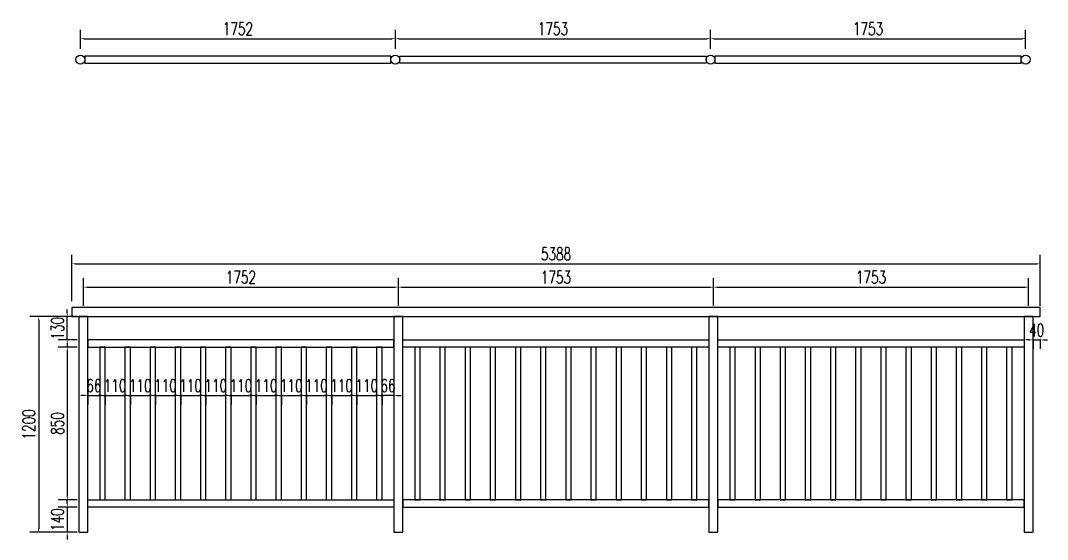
# Model space of a CAD drawing. Header units: millimetres. Extents: x -2430464 to 225692, y -180 to 1805330.
# Drawn here: x -1417195 to -1411482, y 614813 to 617700 of the extents above; entities that cross this region are included whole.
import ezdxf

# ---------------------------------------------------------------- set-up
doc = ezdxf.new("R2010")
doc.units = ezdxf.units.MM
doc.header["$LTSCALE"] = 1000
doc.layers.get('0').update_dxf_attribs({"linetype": 'CONTINUOUS'})
doc.layers.get('DEFPOINTS').update_dxf_attribs({"linetype": 'CONTINUOUS'})
for name, color, linetype in [('W-PLASTIC_RAILINGS塑木栏杆', 6, 'CONTINUOUS'), ('W-WOOD_FLOOR木地板', 30, 'CONTINUOUS'), ('景-通用-文字', 7, 'CONTINUOUS')]:
    doc.layers.add(name, color=color, linetype=linetype)
doc.styles.add('STANDARD_T3', font='simplex.shx', dxfattribs={"width": 0.7, "bigfont": 'gbcbig.shx'})
doc.dimstyles.new('W&&20', dxfattribs={"dimtxt": 70, "dimasz": 20, "dimexe": 50, "dimexo": 60, "dimgap": 20, "dimtad": 1, "dimdec": 0, "dimzin": 0, "dimdsep": 46, "dimtxsty": 'STANDARD_T3', "dimcen": 0.09, "dimclrd": 1, "dimclre": 1, "dimclrt": 7, "dimazin": 2, "dimtfac": 1, "dimtdec": 0, "dimtix": 1, "dimtmove": 2, "dimatfit": 3, "dimfxl": 0, "dimtolj": 1, "dimtzin": 0, "dimarcsym": 0})

# ---------------------------------------------------------------- blocks, each defined once
blk = doc.blocks.new('*U1821')
at = {"layer": 'W-PLASTIC_RAILINGS塑木栏杆'}
blk.add_lwpolyline([(-15, -420), (15, -420), (15, 430), (-15, 430)], close=True, dxfattribs=at)
blk = doc.blocks.new('*U1822')
at = {"layer": 'W-PLASTIC_RAILINGS塑木栏杆', "color": 0, "linetype": 'ByBlock', "lineweight": -2, "transparency": 16777216}
for p in [(0, 0), (140, 0), (280, 0), (420, 0), (560, 0), (700, 0), (840, 0), (980, 0), (1120, 0), (1260, 0), (1400, 0), (1540, 0)]:
    blk.add_blockref('*U1821', p, dxfattribs=at)
blk = doc.blocks.new('*D1841')
at = {"layer": 'DEFPOINTS', "color": 0, "transparency": 16777216}
for p in [(-1416910, 616052.8), (-1417094, 614852.8), (-1416870, 614852.8)]:
    blk.add_point(p, dxfattribs=at)
at = {"layer": 'W-WOOD_FLOOR木地板', "color": 1, "lineweight": -2, "transparency": 16777216}
for p, q in [((-1416970, 616052.8), (-1417144, 616052.8)), ((-1417094, 616032.8), (-1417094, 614872.8)), ((-1416930, 614852.8), (-1417144, 614852.8))]:
    blk.add_line(p, q, dxfattribs=at)
at = {"layer": 'W-WOOD_FLOOR木地板', "color": 1, "transparency": 16777216}
for points in [[(-1417097.4, 616032.8), (-1417090.7, 616032.8), (-1417094, 616052.8)], [(-1417097.4, 614872.8), (-1417090.7, 614872.8), (-1417094, 614852.8)]]:
    blk.add_solid(points, dxfattribs=at)
at = {"layer": 'W-WOOD_FLOOR木地板', "color": 7, "transparency": 16777216, "insert": (-1417149, 615452.8), "char_height": 70, "attachment_point": 5, "rotation": 90, "style": 'STANDARD_T3'}
blk.add_mtext('\\A1;1200', dxfattribs=at)
blk = doc.blocks.new('*D1827')
at = {"layer": 'DEFPOINTS', "color": 0, "transparency": 16777216}
for p in [(-1416820, 615882.8), (-1416935, 615032.8), (-1416820, 615032.8)]:
    blk.add_point(p, dxfattribs=at)
at = {"layer": 'W-WOOD_FLOOR木地板', "color": 1, "lineweight": -2, "transparency": 16777216}
for p, q in [((-1416880, 615882.8), (-1416985, 615882.8)), ((-1416935, 615862.8), (-1416935, 615052.8)), ((-1416880, 615032.8), (-1416985, 615032.8))]:
    blk.add_line(p, q, dxfattribs=at)
at = {"layer": 'W-WOOD_FLOOR木地板', "color": 1, "transparency": 16777216}
for points in [[(-1416938.4, 615862.8), (-1416931.7, 615862.8), (-1416935, 615882.8)], [(-1416938.4, 615052.8), (-1416931.7, 615052.8), (-1416935, 615032.8)]]:
    blk.add_solid(points, dxfattribs=at)
at = {"layer": 'W-WOOD_FLOOR木地板', "color": 7, "transparency": 16777216, "insert": (-1416990, 615457.8), "char_height": 70, "attachment_point": 5, "rotation": 90, "style": 'STANDARD_T3'}
blk.add_mtext('\\A1;850', dxfattribs=at)
blk = doc.blocks.new('*D1828')
at = {"layer": 'DEFPOINTS', "color": 0, "transparency": 16777216}
for p in [(-1416935, 616052.8), (-1416820, 616052.8), (-1416820, 615922.8)]:
    blk.add_point(p, dxfattribs=at)
at = {"layer": 'W-WOOD_FLOOR木地板', "color": 1, "lineweight": -2, "transparency": 16777216}
for p, q in [((-1416935, 616072.8), (-1416935, 616092.8)), ((-1416880, 616052.8), (-1416985, 616052.8)), ((-1416935, 615922.8), (-1416935, 616052.8)), ((-1416880, 615922.8), (-1416985, 615922.8)), ((-1416935, 615902.8), (-1416935, 615882.8))]:
    blk.add_line(p, q, dxfattribs=at)
at = {"layer": 'W-WOOD_FLOOR木地板', "color": 1, "transparency": 16777216}
for points in [[(-1416938.4, 616072.8), (-1416931.7, 616072.8), (-1416935, 616052.8)], [(-1416938.4, 615902.8), (-1416931.7, 615902.8), (-1416935, 615922.8)]]:
    blk.add_solid(points, dxfattribs=at)
at = {"layer": 'W-WOOD_FLOOR木地板', "color": 7, "transparency": 16777216, "insert": (-1416990, 615987.8), "char_height": 70, "attachment_point": 5, "rotation": 90, "style": 'STANDARD_T3'}
blk.add_mtext('\\A1;130', dxfattribs=at)
blk = doc.blocks.new('*D1842')
at = {"layer": 'DEFPOINTS', "color": 0, "transparency": 16777216}
for p in [(-1416820, 614992.8), (-1416935, 614852.8), (-1416820, 614852.8)]:
    blk.add_point(p, dxfattribs=at)
at = {"layer": 'W-WOOD_FLOOR木地板', "color": 1, "lineweight": -2, "transparency": 16777216}
for p, q in [((-1416935, 615012.8), (-1416935, 615032.8)), ((-1416880, 614992.8), (-1416985, 614992.8)), ((-1416935, 614992.8), (-1416935, 614852.8)), ((-1416880, 614852.8), (-1416985, 614852.8)), ((-1416935, 614832.8), (-1416935, 614812.8))]:
    blk.add_line(p, q, dxfattribs=at)
at = {"layer": 'W-WOOD_FLOOR木地板', "color": 1, "transparency": 16777216}
for points in [[(-1416938.3, 615012.8), (-1416931.6, 615012.8), (-1416935, 614992.8)], [(-1416938.3, 614832.8), (-1416931.6, 614832.8), (-1416935, 614852.8)]]:
    blk.add_solid(points, dxfattribs=at)
at = {"layer": 'W-WOOD_FLOOR木地板', "color": 7, "transparency": 16777216, "insert": (-1416990, 614922.8), "char_height": 70, "attachment_point": 5, "rotation": 90, "style": 'STANDARD_T3'}
blk.add_mtext('\\A1;140', dxfattribs=at)
blk = doc.blocks.new('*D1843')
at = {"layer": 'DEFPOINTS', "color": 0, "transparency": 16777216}
for p in [(-1415093, 616216.3), (-1416845, 616052.8), (-1415093, 616052.8)]:
    blk.add_point(p, dxfattribs=at)
at = {"layer": 'W-WOOD_FLOOR木地板', "color": 1, "lineweight": -2, "transparency": 16777216}
for p, q in [((-1416845, 616112.8), (-1416845, 616266.3)), ((-1415093, 616112.8), (-1415093, 616266.3)), ((-1416825, 616216.3), (-1415113, 616216.3))]:
    blk.add_line(p, q, dxfattribs=at)
at = {"layer": 'W-WOOD_FLOOR木地板', "color": 1, "transparency": 16777216}
for points in [[(-1416825, 616219.6), (-1416825, 616212.9), (-1416845, 616216.3)], [(-1415113, 616219.6), (-1415113, 616212.9), (-1415093, 616216.3)]]:
    blk.add_solid(points, dxfattribs=at)
at = {"layer": 'W-WOOD_FLOOR木地板', "color": 7, "transparency": 16777216, "insert": (-1415969, 616271.3), "char_height": 70, "attachment_point": 5, "style": 'STANDARD_T3'}
blk.add_mtext('\\A1;1752', dxfattribs=at)
blk = doc.blocks.new('*D1844')
at = {"layer": 'DEFPOINTS', "color": 0, "transparency": 16777216}
for p in [(-1413340, 616216.3), (-1415093, 616052.8), (-1413340, 616052.8)]:
    blk.add_point(p, dxfattribs=at)
at = {"layer": 'W-WOOD_FLOOR木地板', "color": 1, "lineweight": -2, "transparency": 16777216}
for p, q in [((-1415093, 616112.8), (-1415093, 616266.3)), ((-1413340, 616112.8), (-1413340, 616266.3)), ((-1415073, 616216.3), (-1413360, 616216.3))]:
    blk.add_line(p, q, dxfattribs=at)
at = {"layer": 'W-WOOD_FLOOR木地板', "color": 1, "transparency": 16777216}
for points in [[(-1415073, 616219.6), (-1415073, 616212.9), (-1415093, 616216.3)], [(-1413360, 616219.6), (-1413360, 616212.9), (-1413340, 616216.3)]]:
    blk.add_solid(points, dxfattribs=at)
at = {"layer": 'W-WOOD_FLOOR木地板', "color": 7, "transparency": 16777216, "insert": (-1414216.5, 616271.3), "char_height": 70, "attachment_point": 5, "style": 'STANDARD_T3'}
blk.add_mtext('\\A1;1753', dxfattribs=at)
blk = doc.blocks.new('*D1845')
at = {"layer": 'DEFPOINTS', "color": 0, "transparency": 16777216}
for p in [(-1411587, 616216.3), (-1413340, 616052.8), (-1411587, 616052.8)]:
    blk.add_point(p, dxfattribs=at)
at = {"layer": 'W-WOOD_FLOOR木地板', "color": 1, "lineweight": -2, "transparency": 16777216}
for p, q in [((-1413340, 616112.8), (-1413340, 616266.3)), ((-1411587, 616112.8), (-1411587, 616266.3)), ((-1413320, 616216.3), (-1411607, 616216.3))]:
    blk.add_line(p, q, dxfattribs=at)
at = {"layer": 'W-WOOD_FLOOR木地板', "color": 1, "transparency": 16777216}
for points in [[(-1413320, 616219.6), (-1413320, 616212.9), (-1413340, 616216.3)], [(-1411607, 616219.6), (-1411607, 616212.9), (-1411587, 616216.3)]]:
    blk.add_solid(points, dxfattribs=at)
at = {"layer": 'W-WOOD_FLOOR木地板', "color": 7, "transparency": 16777216, "insert": (-1412463.5, 616271.3), "char_height": 70, "attachment_point": 5, "style": 'STANDARD_T3'}
blk.add_mtext('\\A1;1753', dxfattribs=at)
blk = doc.blocks.new('*D1846')
at = {"layer": 'DEFPOINTS', "color": 0, "transparency": 16777216}
for p in [(-1416820, 615690.3), (-1416754, 615690.3), (-1416754, 615613.3)]:
    blk.add_point(p, dxfattribs=at)
at = {"layer": 'W-WOOD_FLOOR木地板', "color": 1, "lineweight": -2, "transparency": 16777216}
for p, q in [((-1416820, 615630.3), (-1416820, 615563.3)), ((-1416754, 615630.3), (-1416754, 615563.3)), ((-1416840, 615613.3), (-1416860, 615613.3)), ((-1416820, 615613.3), (-1416754, 615613.3)), ((-1416734, 615613.3), (-1416714, 615613.3))]:
    blk.add_line(p, q, dxfattribs=at)
at = {"layer": 'W-WOOD_FLOOR木地板', "color": 1, "transparency": 16777216}
for points in [[(-1416840, 615616.6), (-1416840, 615609.9), (-1416820, 615613.3)], [(-1416734, 615616.6), (-1416734, 615609.9), (-1416754, 615613.3)]]:
    blk.add_solid(points, dxfattribs=at)
at = {"layer": 'W-WOOD_FLOOR木地板', "color": 7, "transparency": 16777216, "insert": (-1416787, 615668.3), "char_height": 70, "attachment_point": 5, "style": 'STANDARD_T3'}
blk.add_mtext('\\A1;66', dxfattribs=at)
blk = doc.blocks.new('*D1829')
at = {"layer": 'DEFPOINTS', "color": 0, "transparency": 16777216}
for p in [(-1415464, 615737.2), (-1415354, 615737.2), (-1415354, 615613.3)]:
    blk.add_point(p, dxfattribs=at)
at = {"layer": '景-通用-文字', "color": 1, "lineweight": -2, "transparency": 16777216}
for p, q in [((-1415484, 615613.3), (-1415504, 615613.3)), ((-1415464, 615618.3), (-1415464, 615563.3)), ((-1415464, 615613.3), (-1415354, 615613.3)), ((-1415354, 615618.3), (-1415354, 615563.3)), ((-1415334, 615613.3), (-1415314, 615613.3))]:
    blk.add_line(p, q, dxfattribs=at)
at = {"layer": '景-通用-文字', "color": 1, "transparency": 16777216}
for points in [[(-1415484, 615616.6), (-1415484, 615609.9), (-1415464, 615613.3)], [(-1415334, 615616.6), (-1415334, 615609.9), (-1415354, 615613.3)]]:
    blk.add_solid(points, dxfattribs=at)
at = {"layer": '景-通用-文字', "color": 7, "transparency": 16777216, "insert": (-1415409, 615668.3), "char_height": 70, "attachment_point": 5, "style": 'STANDARD_T3'}
blk.add_mtext('\\A1;110', dxfattribs=at)
blk = doc.blocks.new('*D1830')
at = {"layer": 'DEFPOINTS', "color": 0, "transparency": 16777216}
for p in [(-1415184, 615733.5), (-1415118, 615733.5), (-1415184, 615613.3)]:
    blk.add_point(p, dxfattribs=at)
at = {"layer": 'W-PLASTIC_RAILINGS塑木栏杆', "color": 1, "lineweight": -2, "transparency": 16777216}
for p, q in [((-1415204, 615613.3), (-1415224, 615613.3)), ((-1415184, 615618.3), (-1415184, 615563.3)), ((-1415118, 615613.3), (-1415184, 615613.3)), ((-1415118, 615618.3), (-1415118, 615563.3)), ((-1415098, 615613.3), (-1415078, 615613.3))]:
    blk.add_line(p, q, dxfattribs=at)
at = {"layer": 'W-PLASTIC_RAILINGS塑木栏杆', "color": 1, "transparency": 16777216}
for points in [[(-1415204, 615616.6), (-1415204, 615609.9), (-1415184, 615613.3)], [(-1415098, 615616.6), (-1415098, 615609.9), (-1415118, 615613.3)]]:
    blk.add_solid(points, dxfattribs=at)
at = {"layer": 'W-PLASTIC_RAILINGS塑木栏杆', "color": 7, "transparency": 16777216, "insert": (-1415151, 615668.3), "char_height": 70, "attachment_point": 5, "style": 'STANDARD_T3'}
blk.add_mtext('\\A1;66', dxfattribs=at)
blk = doc.blocks.new('*D1831')
at = {"layer": 'DEFPOINTS', "color": 0, "transparency": 16777216}
for p in [(-1415324, 615737.2), (-1415214, 615737.2), (-1415214, 615613.3)]:
    blk.add_point(p, dxfattribs=at)
at = {"layer": '景-通用-文字', "color": 1, "lineweight": -2, "transparency": 16777216}
for p, q in [((-1415344, 615613.3), (-1415364, 615613.3)), ((-1415324, 615618.3), (-1415324, 615563.3)), ((-1415324, 615613.3), (-1415214, 615613.3)), ((-1415214, 615618.3), (-1415214, 615563.3)), ((-1415194, 615613.3), (-1415174, 615613.3))]:
    blk.add_line(p, q, dxfattribs=at)
at = {"layer": '景-通用-文字', "color": 1, "transparency": 16777216}
for points in [[(-1415344, 615616.6), (-1415344, 615609.9), (-1415324, 615613.3)], [(-1415194, 615616.6), (-1415194, 615609.9), (-1415214, 615613.3)]]:
    blk.add_solid(points, dxfattribs=at)
at = {"layer": '景-通用-文字', "color": 7, "transparency": 16777216, "insert": (-1415269, 615668.3), "char_height": 70, "attachment_point": 5, "style": 'STANDARD_T3'}
blk.add_mtext('\\A1;110', dxfattribs=at)
blk = doc.blocks.new('*D1832')
at = {"layer": 'DEFPOINTS', "color": 0, "transparency": 16777216}
for p in [(-1415604, 615737.2), (-1415494, 615737.2), (-1415494, 615613.3)]:
    blk.add_point(p, dxfattribs=at)
at = {"layer": '景-通用-文字', "color": 1, "lineweight": -2, "transparency": 16777216}
for p, q in [((-1415624, 615613.3), (-1415644, 615613.3)), ((-1415604, 615618.3), (-1415604, 615563.3)), ((-1415604, 615613.3), (-1415494, 615613.3)), ((-1415494, 615618.3), (-1415494, 615563.3)), ((-1415474, 615613.3), (-1415454, 615613.3))]:
    blk.add_line(p, q, dxfattribs=at)
at = {"layer": '景-通用-文字', "color": 1, "transparency": 16777216}
for points in [[(-1415624, 615616.6), (-1415624, 615609.9), (-1415604, 615613.3)], [(-1415474, 615616.6), (-1415474, 615609.9), (-1415494, 615613.3)]]:
    blk.add_solid(points, dxfattribs=at)
at = {"layer": '景-通用-文字', "color": 7, "transparency": 16777216, "insert": (-1415549, 615668.3), "char_height": 70, "attachment_point": 5, "style": 'STANDARD_T3'}
blk.add_mtext('\\A1;110', dxfattribs=at)
blk = doc.blocks.new('*D1833')
at = {"layer": 'DEFPOINTS', "color": 0, "transparency": 16777216}
for p in [(-1415744, 615737.2), (-1415634, 615737.2), (-1415634, 615613.3)]:
    blk.add_point(p, dxfattribs=at)
at = {"layer": '景-通用-文字', "color": 1, "lineweight": -2, "transparency": 16777216}
for p, q in [((-1415764, 615613.3), (-1415784, 615613.3)), ((-1415744, 615618.3), (-1415744, 615563.3)), ((-1415744, 615613.3), (-1415634, 615613.3)), ((-1415634, 615618.3), (-1415634, 615563.3)), ((-1415614, 615613.3), (-1415594, 615613.3))]:
    blk.add_line(p, q, dxfattribs=at)
at = {"layer": '景-通用-文字', "color": 1, "transparency": 16777216}
for points in [[(-1415764, 615616.6), (-1415764, 615609.9), (-1415744, 615613.3)], [(-1415614, 615616.6), (-1415614, 615609.9), (-1415634, 615613.3)]]:
    blk.add_solid(points, dxfattribs=at)
at = {"layer": '景-通用-文字', "color": 7, "transparency": 16777216, "insert": (-1415689, 615668.3), "char_height": 70, "attachment_point": 5, "style": 'STANDARD_T3'}
blk.add_mtext('\\A1;110', dxfattribs=at)
blk = doc.blocks.new('*D1834')
at = {"layer": 'DEFPOINTS', "color": 0, "transparency": 16777216}
for p in [(-1415884, 615737.2), (-1415774, 615737.2), (-1415774, 615613.3)]:
    blk.add_point(p, dxfattribs=at)
at = {"layer": '景-通用-文字', "color": 1, "lineweight": -2, "transparency": 16777216}
for p, q in [((-1415904, 615613.3), (-1415924, 615613.3)), ((-1415884, 615618.3), (-1415884, 615563.3)), ((-1415884, 615613.3), (-1415774, 615613.3)), ((-1415774, 615618.3), (-1415774, 615563.3)), ((-1415754, 615613.3), (-1415734, 615613.3))]:
    blk.add_line(p, q, dxfattribs=at)
at = {"layer": '景-通用-文字', "color": 1, "transparency": 16777216}
for points in [[(-1415904, 615616.6), (-1415904, 615609.9), (-1415884, 615613.3)], [(-1415754, 615616.6), (-1415754, 615609.9), (-1415774, 615613.3)]]:
    blk.add_solid(points, dxfattribs=at)
at = {"layer": '景-通用-文字', "color": 7, "transparency": 16777216, "insert": (-1415829, 615668.3), "char_height": 70, "attachment_point": 5, "style": 'STANDARD_T3'}
blk.add_mtext('\\A1;110', dxfattribs=at)
blk = doc.blocks.new('*D1835')
at = {"layer": 'DEFPOINTS', "color": 0, "transparency": 16777216}
for p in [(-1416024, 615737.2), (-1415914, 615737.2), (-1415914, 615613.3)]:
    blk.add_point(p, dxfattribs=at)
at = {"layer": '景-通用-文字', "color": 1, "lineweight": -2, "transparency": 16777216}
for p, q in [((-1416044, 615613.3), (-1416064, 615613.3)), ((-1416024, 615618.3), (-1416024, 615563.3)), ((-1416024, 615613.3), (-1415914, 615613.3)), ((-1415914, 615618.3), (-1415914, 615563.3)), ((-1415894, 615613.3), (-1415874, 615613.3))]:
    blk.add_line(p, q, dxfattribs=at)
at = {"layer": '景-通用-文字', "color": 1, "transparency": 16777216}
for points in [[(-1416044, 615616.6), (-1416044, 615609.9), (-1416024, 615613.3)], [(-1415894, 615616.6), (-1415894, 615609.9), (-1415914, 615613.3)]]:
    blk.add_solid(points, dxfattribs=at)
at = {"layer": '景-通用-文字', "color": 7, "transparency": 16777216, "insert": (-1415969, 615668.3), "char_height": 70, "attachment_point": 5, "style": 'STANDARD_T3'}
blk.add_mtext('\\A1;110', dxfattribs=at)
blk = doc.blocks.new('*D1836')
at = {"layer": 'DEFPOINTS', "color": 0, "transparency": 16777216}
for p in [(-1416164, 615737.2), (-1416054, 615737.2), (-1416054, 615613.3)]:
    blk.add_point(p, dxfattribs=at)
at = {"layer": '景-通用-文字', "color": 1, "lineweight": -2, "transparency": 16777216}
for p, q in [((-1416184, 615613.3), (-1416204, 615613.3)), ((-1416164, 615618.3), (-1416164, 615563.3)), ((-1416164, 615613.3), (-1416054, 615613.3)), ((-1416054, 615618.3), (-1416054, 615563.3)), ((-1416034, 615613.3), (-1416014, 615613.3))]:
    blk.add_line(p, q, dxfattribs=at)
at = {"layer": '景-通用-文字', "color": 1, "transparency": 16777216}
for points in [[(-1416184, 615616.6), (-1416184, 615609.9), (-1416164, 615613.3)], [(-1416034, 615616.6), (-1416034, 615609.9), (-1416054, 615613.3)]]:
    blk.add_solid(points, dxfattribs=at)
at = {"layer": '景-通用-文字', "color": 7, "transparency": 16777216, "insert": (-1416109, 615668.3), "char_height": 70, "attachment_point": 5, "style": 'STANDARD_T3'}
blk.add_mtext('\\A1;110', dxfattribs=at)
blk = doc.blocks.new('*D1837')
at = {"layer": 'DEFPOINTS', "color": 0, "transparency": 16777216}
for p in [(-1416304, 615737.2), (-1416194, 615737.2), (-1416194, 615613.3)]:
    blk.add_point(p, dxfattribs=at)
at = {"layer": '景-通用-文字', "color": 1, "lineweight": -2, "transparency": 16777216}
for p, q in [((-1416324, 615613.3), (-1416344, 615613.3)), ((-1416304, 615618.3), (-1416304, 615563.3)), ((-1416304, 615613.3), (-1416194, 615613.3)), ((-1416194, 615618.3), (-1416194, 615563.3)), ((-1416174, 615613.3), (-1416154, 615613.3))]:
    blk.add_line(p, q, dxfattribs=at)
at = {"layer": '景-通用-文字', "color": 1, "transparency": 16777216}
for points in [[(-1416324, 615616.6), (-1416324, 615609.9), (-1416304, 615613.3)], [(-1416174, 615616.6), (-1416174, 615609.9), (-1416194, 615613.3)]]:
    blk.add_solid(points, dxfattribs=at)
at = {"layer": '景-通用-文字', "color": 7, "transparency": 16777216, "insert": (-1416249, 615668.3), "char_height": 70, "attachment_point": 5, "style": 'STANDARD_T3'}
blk.add_mtext('\\A1;110', dxfattribs=at)
blk = doc.blocks.new('*D1838')
at = {"layer": 'DEFPOINTS', "color": 0, "transparency": 16777216}
for p in [(-1416444, 615737.2), (-1416334, 615737.2), (-1416334, 615613.3)]:
    blk.add_point(p, dxfattribs=at)
at = {"layer": '景-通用-文字', "color": 1, "lineweight": -2, "transparency": 16777216}
for p, q in [((-1416464, 615613.3), (-1416484, 615613.3)), ((-1416444, 615618.3), (-1416444, 615563.3)), ((-1416444, 615613.3), (-1416334, 615613.3)), ((-1416334, 615618.3), (-1416334, 615563.3)), ((-1416314, 615613.3), (-1416294, 615613.3))]:
    blk.add_line(p, q, dxfattribs=at)
at = {"layer": '景-通用-文字', "color": 1, "transparency": 16777216}
for points in [[(-1416464, 615616.6), (-1416464, 615609.9), (-1416444, 615613.3)], [(-1416314, 615616.6), (-1416314, 615609.9), (-1416334, 615613.3)]]:
    blk.add_solid(points, dxfattribs=at)
at = {"layer": '景-通用-文字', "color": 7, "transparency": 16777216, "insert": (-1416389, 615668.3), "char_height": 70, "attachment_point": 5, "style": 'STANDARD_T3'}
blk.add_mtext('\\A1;110', dxfattribs=at)
blk = doc.blocks.new('*D1839')
at = {"layer": 'DEFPOINTS', "color": 0, "transparency": 16777216}
for p in [(-1416584, 615737.2), (-1416474, 615737.2), (-1416474, 615613.3)]:
    blk.add_point(p, dxfattribs=at)
at = {"layer": '景-通用-文字', "color": 1, "lineweight": -2, "transparency": 16777216}
for p, q in [((-1416604, 615613.3), (-1416624, 615613.3)), ((-1416584, 615618.3), (-1416584, 615563.3)), ((-1416584, 615613.3), (-1416474, 615613.3)), ((-1416474, 615618.3), (-1416474, 615563.3)), ((-1416454, 615613.3), (-1416434, 615613.3))]:
    blk.add_line(p, q, dxfattribs=at)
at = {"layer": '景-通用-文字', "color": 1, "transparency": 16777216}
for points in [[(-1416604, 615616.6), (-1416604, 615609.9), (-1416584, 615613.3)], [(-1416454, 615616.6), (-1416454, 615609.9), (-1416474, 615613.3)]]:
    blk.add_solid(points, dxfattribs=at)
at = {"layer": '景-通用-文字', "color": 7, "transparency": 16777216, "insert": (-1416529, 615668.3), "char_height": 70, "attachment_point": 5, "style": 'STANDARD_T3'}
blk.add_mtext('\\A1;110', dxfattribs=at)
blk = doc.blocks.new('*D1840')
at = {"layer": 'DEFPOINTS', "color": 0, "transparency": 16777216}
for p in [(-1416724, 615737.2), (-1416614, 615737.2), (-1416614, 615613.3)]:
    blk.add_point(p, dxfattribs=at)
at = {"layer": '景-通用-文字', "color": 1, "lineweight": -2, "transparency": 16777216}
for p, q in [((-1416744, 615613.3), (-1416764, 615613.3)), ((-1416724, 615618.3), (-1416724, 615563.3)), ((-1416724, 615613.3), (-1416614, 615613.3)), ((-1416614, 615618.3), (-1416614, 615563.3)), ((-1416594, 615613.3), (-1416574, 615613.3))]:
    blk.add_line(p, q, dxfattribs=at)
at = {"layer": '景-通用-文字', "color": 1, "transparency": 16777216}
for points in [[(-1416744, 615616.6), (-1416744, 615609.9), (-1416724, 615613.3)], [(-1416594, 615616.6), (-1416594, 615609.9), (-1416614, 615613.3)]]:
    blk.add_solid(points, dxfattribs=at)
at = {"layer": '景-通用-文字', "color": 7, "transparency": 16777216, "insert": (-1416669, 615668.3), "char_height": 70, "attachment_point": 5, "style": 'STANDARD_T3'}
blk.add_mtext('\\A1;110', dxfattribs=at)
blk = doc.blocks.new('*U1823')
at = {"layer": 'W-PLASTIC_RAILINGS塑木栏杆'}
blk.add_lwpolyline([(-15, -420), (15, -420), (15, 430), (-15, 430)], close=True, dxfattribs=at)
blk = doc.blocks.new('*U1824')
at = {"layer": 'W-PLASTIC_RAILINGS塑木栏杆', "color": 0, "linetype": 'ByBlock', "lineweight": -2, "transparency": 16777216}
for p in [(0, 0), (140, 0), (280, 0), (420, 0), (560, 0), (700, 0), (840, 0), (980, 0), (1120, 0), (1260, 0), (1400, 0), (1540, 0)]:
    blk.add_blockref('*U1823', p, dxfattribs=at)
blk = doc.blocks.new('*U1825')
at = {"layer": 'W-PLASTIC_RAILINGS塑木栏杆'}
blk.add_lwpolyline([(-15, -420), (15, -420), (15, 430), (-15, 430)], close=True, dxfattribs=at)
blk = doc.blocks.new('*U1826')
at = {"layer": 'W-PLASTIC_RAILINGS塑木栏杆', "color": 0, "linetype": 'ByBlock', "lineweight": -2, "transparency": 16777216}
for p in [(0, 0), (140, 0), (280, 0), (420, 0), (560, 0), (700, 0), (840, 0), (980, 0), (1120, 0), (1260, 0), (1400, 0), (1540, 0)]:
    blk.add_blockref('*U1825', p, dxfattribs=at)
blk = doc.blocks.new('*D2178')
at = {"color": 1, "lineweight": -2, "transparency": 16777216}
for p, q in [((-1411582, 615922.8), (-1411602, 615922.8)), ((-1411562, 615927.8), (-1411562, 615872.8)), ((-1411562, 615922.8), (-1411522, 615922.8)), ((-1411522, 615927.8), (-1411522, 615872.8)), ((-1411502, 615922.8), (-1411482, 615922.8))]:
    blk.add_line(p, q, dxfattribs=at)
at = {"color": 1, "transparency": 16777216}
for points in [[(-1411582, 615926.1), (-1411582, 615919.4), (-1411562, 615922.8)], [(-1411502, 615926.1), (-1411502, 615919.4), (-1411522, 615922.8)]]:
    blk.add_solid(points, dxfattribs=at)
at = {"layer": 'DEFPOINTS', "color": 0, "transparency": 16777216}
for p in [(-1411562, 616052.8), (-1411522, 616052.8), (-1411522, 615922.8)]:
    blk.add_point(p, dxfattribs=at)
at = {"color": 7, "transparency": 16777216, "insert": (-1411542, 615977.8), "char_height": 70, "attachment_point": 5, "style": 'STANDARD_T3'}
blk.add_mtext('\\A1;40', dxfattribs=at)
blk = doc.blocks.new('*D2181')
at = {"layer": 'DEFPOINTS', "color": 0, "transparency": 16777216}
for p in [(-1411522, 616346.2), (-1416910, 616077.8), (-1411522, 616052.8)]:
    blk.add_point(p, dxfattribs=at)
at = {"layer": 'W-WOOD_FLOOR木地板', "color": 1, "lineweight": -2, "transparency": 16777216}
for p, q in [((-1416910, 616137.8), (-1416910, 616396.2)), ((-1411522, 616112.8), (-1411522, 616396.2)), ((-1416890, 616346.2), (-1411542, 616346.2))]:
    blk.add_line(p, q, dxfattribs=at)
at = {"layer": 'W-WOOD_FLOOR木地板', "color": 1, "transparency": 16777216}
for points in [[(-1416890, 616349.5), (-1416890, 616342.9), (-1416910, 616346.2)], [(-1411542, 616349.5), (-1411542, 616342.9), (-1411522, 616346.2)]]:
    blk.add_solid(points, dxfattribs=at)
at = {"layer": 'W-WOOD_FLOOR木地板', "color": 7, "transparency": 16777216, "insert": (-1414216, 616401.2), "char_height": 70, "attachment_point": 5, "style": 'STANDARD_T3'}
blk.add_mtext('\\A1;5388', dxfattribs=at)
blk = doc.blocks.new('*D2284')
at = {"color": 1, "lineweight": -2, "transparency": 16777216}
for p, q in [((-1416861.6, 617542), (-1416861.6, 617648.7)), ((-1415109.6, 617542), (-1415109.6, 617648.7)), ((-1416841.6, 617598.7), (-1415129.6, 617598.7))]:
    blk.add_line(p, q, dxfattribs=at)
at = {"color": 1, "transparency": 16777216}
for points in [[(-1416841.6, 617602.1), (-1416841.6, 617595.4), (-1416861.6, 617598.7)], [(-1415129.6, 617602.1), (-1415129.6, 617595.4), (-1415109.6, 617598.7)]]:
    blk.add_solid(points, dxfattribs=at)
at = {"layer": 'DEFPOINTS', "color": 0, "transparency": 16777216}
for p in [(-1415109.6, 617598.7), (-1416861.6, 617482), (-1415109.6, 617482)]:
    blk.add_point(p, dxfattribs=at)
at = {"color": 7, "transparency": 16777216, "insert": (-1415985.6, 617653.7), "char_height": 70, "attachment_point": 5, "style": 'STANDARD_T3'}
blk.add_mtext('\\A1;1752', dxfattribs=at)
blk = doc.blocks.new('*D2285')
at = {"color": 1, "lineweight": -2, "transparency": 16777216}
for p, q in [((-1415109.6, 617542), (-1415109.6, 617648.7)), ((-1413356.6, 617542), (-1413356.6, 617648.7)), ((-1415089.6, 617598.7), (-1413376.6, 617598.7))]:
    blk.add_line(p, q, dxfattribs=at)
at = {"color": 1, "transparency": 16777216}
for points in [[(-1415089.6, 617602.1), (-1415089.6, 617595.4), (-1415109.6, 617598.7)], [(-1413376.6, 617602.1), (-1413376.6, 617595.4), (-1413356.6, 617598.7)]]:
    blk.add_solid(points, dxfattribs=at)
at = {"layer": 'DEFPOINTS', "color": 0, "transparency": 16777216}
for p in [(-1413356.6, 617598.7), (-1415109.6, 617482), (-1413356.6, 617482)]:
    blk.add_point(p, dxfattribs=at)
at = {"color": 7, "transparency": 16777216, "insert": (-1414233.1, 617653.7), "char_height": 70, "attachment_point": 5, "style": 'STANDARD_T3'}
blk.add_mtext('\\A1;1753', dxfattribs=at)
blk = doc.blocks.new('*D2286')
at = {"color": 1, "lineweight": -2, "transparency": 16777216}
for p, q in [((-1413356.6, 617542), (-1413356.6, 617648.7)), ((-1411603.6, 617542), (-1411603.6, 617648.7)), ((-1413336.6, 617598.7), (-1411623.6, 617598.7))]:
    blk.add_line(p, q, dxfattribs=at)
at = {"color": 1, "transparency": 16777216}
for points in [[(-1413336.6, 617602.1), (-1413336.6, 617595.4), (-1413356.6, 617598.7)], [(-1411623.6, 617602.1), (-1411623.6, 617595.4), (-1411603.6, 617598.7)]]:
    blk.add_solid(points, dxfattribs=at)
at = {"layer": 'DEFPOINTS', "color": 0, "transparency": 16777216}
for p in [(-1411603.6, 617598.7), (-1413356.6, 617482), (-1411603.6, 617482)]:
    blk.add_point(p, dxfattribs=at)
at = {"color": 7, "transparency": 16777216, "insert": (-1412480.1, 617653.7), "char_height": 70, "attachment_point": 5, "style": 'STANDARD_T3'}
blk.add_mtext('\\A1;1753', dxfattribs=at)

msp = doc.modelspace()

# ---------------------------------------------------------------- linework, layer by layer
at = {"layer": 'W-PLASTIC_RAILINGS塑木栏杆'}
for points in [[(-1416836.62, 617462.05), (-1415134.62, 617462.05), (-1415134.62, 617502.05), (-1416836.62, 617502.05)], [(-1413381.62, 617462.05), (-1415084.62, 617462.05), (-1415084.62, 617502.05), (-1413381.62, 617502.05)], [(-1413331.62, 617462.05), (-1411628.62, 617462.05), (-1411628.62, 617502.05), (-1413331.62, 617502.05)], [(-1416910.03, 616052.76), (-1411522.03, 616052.76), (-1411522.03, 616102.76), (-1416910.03, 616102.76)], [(-1416870.03, 614852.76), (-1416820.03, 614852.76), (-1416820.03, 616052.76), (-1416870.03, 616052.76)], [(-1415118.03, 614852.76), (-1415068.03, 614852.76), (-1415068.03, 616052.76), (-1415118.03, 616052.76)], [(-1413365.03, 614852.76), (-1413315.03, 614852.76), (-1413315.03, 616052.76), (-1413365.03, 616052.76)], [(-1411612.03, 614852.76), (-1411562.03, 614852.76), (-1411562.03, 616052.76), (-1411612.03, 616052.76)], [(-1416820.03, 615882.76), (-1415118.03, 615882.76), (-1415118.03, 615922.76), (-1416820.03, 615922.76)], [(-1413365.03, 615882.76), (-1415068.03, 615882.76), (-1415068.03, 615922.76), (-1413365.03, 615922.76)], [(-1411612.03, 615882.76), (-1413315.03, 615882.76), (-1413315.03, 615922.76), (-1411612.03, 615922.76)], [(-1416820.03, 615032.76), (-1415118.03, 615032.76), (-1415118.03, 614992.76), (-1416820.03, 614992.76)], [(-1413365.03, 615032.76), (-1415068.03, 615032.76), (-1415068.03, 614992.76), (-1413365.03, 614992.76)], [(-1411612.03, 615032.76), (-1413315.03, 615032.76), (-1413315.03, 614992.76), (-1411612.03, 614992.76)]]:
    msp.add_lwpolyline(points, close=True, dxfattribs=at)
for centre in [(-1416861.62, 617482.05), (-1415109.62, 617482.05), (-1413356.62, 617482.05), (-1411603.62, 617482.05)]:
    msp.add_circle(centre, 25, dxfattribs=at)

# ---------------------------------------------------------------- block references
for name, p in [('*U1822', (-1416739.03, 615452.76)), ('*U1824', (-1414987.03, 615452.76)), ('*U1826', (-1413234.03, 615452.76))]:
    msp.add_blockref(name, p, dxfattribs=at)

# ---------------------------------------------------------------- dimensions: what is measured, and where the dimension line sits
for base, p1, p2, picture, middle in [((-1415109.62, 617598.73), (-1416861.62, 617482.05), (-1415109.62, 617482.05), '*D2284', (-1415985.62, 617653.73)), ((-1413356.62, 617598.73), (-1415109.62, 617482.05), (-1413356.62, 617482.05), '*D2285', (-1414233.12, 617653.73)), ((-1411603.62, 617598.73), (-1413356.62, 617482.05), (-1411603.62, 617482.05), '*D2286', (-1412480.12, 617653.73))]:
    dim = msp.add_linear_dim(base=base, p1=p1, p2=p2, dimstyle='W&&20')
    dim.commit()
    dim.dimension.update_dxf_attribs({"geometry": picture, "text_midpoint": middle})
at = {"color": 1}
dim = msp.add_linear_dim(base=(-1411522.03, 615922.76), p1=(-1411562.03, 616052.76), p2=(-1411522.03, 616052.76), dimstyle='W&&20', override={"dimfxl": 5, "dimfxlon": 1, "dimarcsym": 2}, dxfattribs=at)
dim.commit()
dim.dimension.update_dxf_attribs({"geometry": '*D2178', "text_midpoint": (-1411542.03, 615977.76)})
at = {"layer": 'W-PLASTIC_RAILINGS塑木栏杆'}
dim = msp.add_linear_dim(base=(-1415184.03, 615613.26), p1=(-1415118.03, 615733.53), p2=(-1415184.03, 615733.53), dimstyle='W&&20', override={"dimfxl": 5, "dimfxlon": 1, "dimarcsym": 2}, dxfattribs=at)
dim.commit()
dim.dimension.update_dxf_attribs({"geometry": '*D1830', "text_midpoint": (-1415151.03, 615668.26)})
at = {"layer": 'W-WOOD_FLOOR木地板'}
for base, p1, p2, picture, middle in [((-1411522.03, 616346.19), (-1416910.03, 616077.76), (-1411522.03, 616052.76), '*D2181', (-1414216.03, 616401.19)), ((-1415093.03, 616216.26), (-1416845.03, 616052.76), (-1415093.03, 616052.76), '*D1843', (-1415969.03, 616271.26)), ((-1413340.03, 616216.26), (-1415093.03, 616052.76), (-1413340.03, 616052.76), '*D1844', (-1414216.53, 616271.26)), ((-1411587.03, 616216.26), (-1413340.03, 616052.76), (-1411587.03, 616052.76), '*D1845', (-1412463.53, 616271.26)), ((-1416754.03, 615613.26), (-1416820.03, 615690.26), (-1416754.03, 615690.26), '*D1846', (-1416787.03, 615668.26))]:
    dim = msp.add_linear_dim(base=base, p1=p1, p2=p2, dimstyle='W&&20', dxfattribs=at)
    dim.commit()
    dim.dimension.update_dxf_attribs({"geometry": picture, "text_midpoint": middle})
for base, p1, p2, picture, middle in [((-1416935.03, 616052.76), (-1416820.03, 615922.76), (-1416820.03, 616052.76), '*D1828', (-1416990.03, 615987.76)), ((-1417094.03, 614852.76), (-1416910.03, 616052.76), (-1416870.03, 614852.76), '*D1841', (-1417149.03, 615452.76)), ((-1416935.03, 615032.76), (-1416820.03, 615882.76), (-1416820.03, 615032.76), '*D1827', (-1416990.03, 615457.76)), ((-1416934.96, 614852.76), (-1416820.03, 614992.76), (-1416820.03, 614852.76), '*D1842', (-1416989.96, 614922.76))]:
    dim = msp.add_linear_dim(base=base, p1=p1, p2=p2, angle=90, dimstyle='W&&20', dxfattribs=at)
    dim.commit()
    dim.dimension.update_dxf_attribs({"geometry": picture, "text_midpoint": middle})
at = {"layer": '景-通用-文字', "color": 3}
for base, p1, p2, picture, middle in [((-1416614.03, 615613.26), (-1416724.03, 615737.17), (-1416614.03, 615737.17), '*D1840', (-1416669.03, 615668.26)), ((-1416474.03, 615613.26), (-1416584.03, 615737.17), (-1416474.03, 615737.17), '*D1839', (-1416529.03, 615668.26)), ((-1416334.03, 615613.26), (-1416444.03, 615737.17), (-1416334.03, 615737.17), '*D1838', (-1416389.03, 615668.26)), ((-1416194.03, 615613.26), (-1416304.03, 615737.17), (-1416194.03, 615737.17), '*D1837', (-1416249.03, 615668.26)), ((-1416054.03, 615613.26), (-1416164.03, 615737.17), (-1416054.03, 615737.17), '*D1836', (-1416109.03, 615668.26)), ((-1415914.03, 615613.26), (-1416024.03, 615737.17), (-1415914.03, 615737.17), '*D1835', (-1415969.03, 615668.26)), ((-1415774.03, 615613.26), (-1415884.03, 615737.17), (-1415774.03, 615737.17), '*D1834', (-1415829.03, 615668.26)), ((-1415634.03, 615613.26), (-1415744.03, 615737.17), (-1415634.03, 615737.17), '*D1833', (-1415689.03, 615668.26)), ((-1415494.03, 615613.26), (-1415604.03, 615737.17), (-1415494.03, 615737.17), '*D1832', (-1415549.03, 615668.26)), ((-1415354.03, 615613.26), (-1415464.03, 615737.17), (-1415354.03, 615737.17), '*D1829', (-1415409.03, 615668.26)), ((-1415214.03, 615613.26), (-1415324.03, 615737.17), (-1415214.03, 615737.17), '*D1831', (-1415269.03, 615668.26))]:
    dim = msp.add_linear_dim(base=base, p1=p1, p2=p2, dimstyle='W&&20', override={"dimfxl": 5, "dimfxlon": 1, "dimarcsym": 2}, dxfattribs=at)
    dim.commit()
    dim.dimension.update_dxf_attribs({"geometry": picture, "text_midpoint": middle})

doc.saveas('drawing.dxf')
